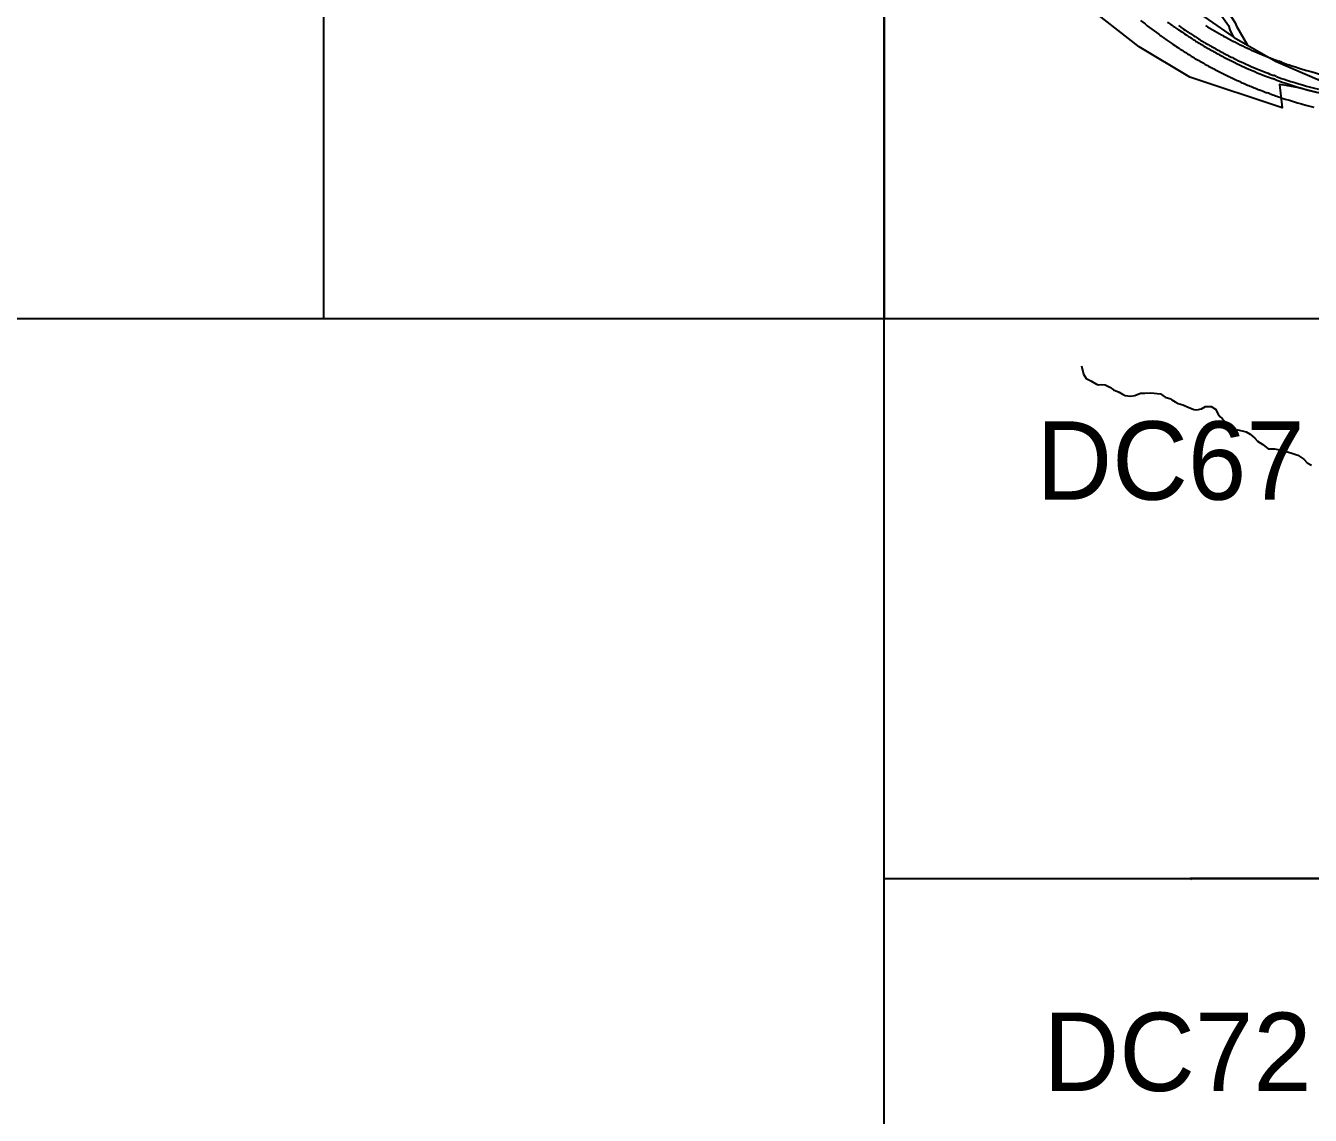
# Model space of a CAD drawing. Extents: x 547408 to 554234, y 1833375 to 1843904.
# Drawn here: x 549734 to 550880, y 1839289 to 1840261 of the extents above; entities that cross this region are included whole.
import ezdxf

# ---------------------------------------------------------------- set-up
doc = ezdxf.new("R2010")
doc.units = 0
for name, color, linetype in [('Level 10', 7, 'Continuous'), ('Level 30', 7, 'Continuous'), ('Level 31', 7, 'Continuous'), ('Level 52', 7, 'Continuous'), ('Level 62', 7, 'Continuous')]:
    doc.layers.add(name, color=color, linetype=linetype)

msp = doc.modelspace()

# ---------------------------------------------------------------- linework, layer by layer
at = {"layer": 'Level 10'}
for points in [[(550675.3, 1840353.2), (550692.2, 1840354.9), (550699.7, 1840354.2), (550706.3, 1840352.9), (550714.9, 1840348.8), (550723.9, 1840342.8), (550776, 1840306), (550783.1, 1840299.6), (550790.9, 1840292.8), (550797.4, 1840285.9), (550805.3, 1840276.6), (550813.3, 1840264.1), (550814.5, 1840261.1), (550824.3, 1840244.1)], [(550681.2, 1840346), (550684.4, 1840346.4), (550692, 1840347.2), (550698.9, 1840346.6), (550704.2, 1840345.2), (550711.2, 1840342.2), (550720.1, 1840336.7), (550771.8, 1840299.6), (550777.6, 1840294.6), (550785.8, 1840287.1), (550792.3, 1840281.4), (550800.1, 1840272.2), (550807.5, 1840261.6), (550808.5, 1840257.9), (550811.6, 1840251.5)], [(550681.2, 1840346), (550698.7, 1840339.7), (550727.7, 1840320.2), (550741.9, 1840302.4), (550767.1, 1840282.6), (550811.6, 1840251.5)], [(550824.3, 1840244.1), (550849.3, 1840229.7), (550888.8, 1840212.9), (550891.5, 1840224.6), (550891.9, 1840226.6), (550904.4, 1840223.4), (550902.9, 1840218.2), (550900.5, 1840209.9), (550945.1, 1840203.5), (550945.3, 1840203.5), (550943.3, 1840195.5), (550941.5, 1840188), (550934.2, 1840189.9), (550905.9, 1840197), (550868.7, 1840206.3), (550860.4, 1840207.7), (550852.9, 1840208.9), (550855.4, 1840188.1), (550773, 1840215.4), (550727.6, 1840242.6), (550677.4, 1840282)], [(550767.1, 1840282.6), (550811.6, 1840251.5), (550812.4, 1840251), (550824.3, 1840244.1)], [(550811.6, 1840251.5), (550812.4, 1840251), (550824.3, 1840244.1)], [(550824.3, 1840244.1), (550849.3, 1840229.7), (550888.8, 1840212.9), (550891.9, 1840226.6), (550904.4, 1840223.4), (550900.5, 1840209.9), (550945.1, 1840203.5), (550945.3, 1840203.5)]]:
    msp.add_lwpolyline(points, dxfattribs=at)
at = {"layer": 'Level 30'}
for centre, radius, start, end in [((551156.1, 1840815.9), 696.2, 232.1547, 233.8259), ((551015.3, 1840623.3), 444.2, 233.8259, 235.0974), ((550993.5, 1840592.1), 406.1, 235.0974, 235.6579), ((550993.5, 1840592.1), 403.1, 235.0974, 235.6579), ((550974.9, 1840564.9), 373.2, 235.6579, 236.6243), ((550974.9, 1840564.9), 370.2, 235.6579, 236.6243), ((550976.8, 1840567.2), 359.7, 238.1122, 239.6188), ((550982.3, 1840576.6), 370.5, 239.6188, 241.0896), ((551015.3, 1840623.3), 457.7, 233.8259, 235.0974), ((550993.5, 1840592.1), 419.6, 235.0974, 235.6579), ((550974.9, 1840564.9), 386.7, 235.6579, 236.6243), ((550982.5, 1840576.4), 386.9, 236.6243, 238.1122), ((550982.5, 1840576.4), 383.9, 236.6243, 238.1122), ((550976.8, 1840567.2), 376.2, 238.1122, 239.6188), ((550976.8, 1840567.2), 373.2, 238.1122, 239.6188), ((550982.3, 1840576.6), 384, 239.6188, 241.0896), ((550977, 1840567.1), 359.7, 241.0896, 242.5976), ((550982, 1840576.6), 370.4, 242.5976, 244.0957), ((550982.5, 1840576.4), 400.4, 236.6243, 238.1122), ((550976.8, 1840567.2), 389.7, 238.1122, 239.6188), ((550982.3, 1840576.6), 387, 239.6188, 241.0896), ((550977, 1840567.1), 376.2, 241.0896, 242.5976), ((550977, 1840567.1), 373.2, 241.0896, 242.5976), ((550982, 1840576.6), 383.9, 242.5976, 244.0957), ((550977.3, 1840566.9), 359.6, 244.0957, 245.587), ((550981.8, 1840576.8), 370.5, 245.587, 247.0507), ((550977.5, 1840566.9), 359.7, 247.0507, 248.5585), ((550982.3, 1840576.6), 400.5, 239.6188, 241.0896), ((550977, 1840567.1), 389.7, 241.0896, 242.5976), ((550982, 1840576.6), 386.9, 242.5976, 244.0957), ((550977.3, 1840566.9), 376.1, 244.0957, 245.587), ((550977.3, 1840566.9), 373.1, 244.0957, 245.587), ((550981.8, 1840576.8), 387, 245.587, 247.0507), ((550981.8, 1840576.8), 384, 245.587, 247.0507), ((550977.5, 1840566.9), 373.2, 247.0507, 248.5585), ((550965.1, 1840535.3), 325.7, 248.5585, 249.7432), ((550654, 1839692.3), 572.9, 69.476, 69.7432), ((550924.3, 1840413.4), 197.2, 249.394, 252.1441), ((550995, 1840624.7), 420, 251.8035, 255.6895), ((550982, 1840576.6), 400.4, 242.5976, 244.0957), ((550977.3, 1840566.9), 389.6, 244.0957, 245.587), ((550981.8, 1840576.8), 400.5, 245.587, 247.0507), ((550977.5, 1840566.9), 376.2, 247.0507, 248.5585), ((550965.1, 1840535.3), 342.2, 248.5585, 249.7432), ((550965.1, 1840535.3), 339.2, 248.5585, 249.7432), ((550654, 1839692.3), 556.4, 69.4772, 69.7432), ((550654, 1839692.3), 559.4, 69.477, 69.7432), ((550924.3, 1840413.4), 213.7, 249.3972, 252.1308), ((550924.3, 1840413.4), 210.7, 249.3967, 252.1331), ((550994.9, 1840624.6), 433.4, 251.8083, 255.6891), ((550977.5, 1840566.9), 389.7, 247.0507, 248.5585), ((550965.1, 1840535.3), 355.7, 248.5585, 249.7432), ((550654, 1839692.3), 542.9, 69.4782, 69.7432), ((550924.3, 1840413.4), 227.2, 249.3997, 252.1212), ((550994.9, 1840624.6), 436.4, 251.8093, 255.689), ((550994.9, 1840624.5), 449.8, 251.8137, 255.6886)]:
    msp.add_arc(centre, radius, start, end, dxfattribs=at)
at = {"layer": 'Level 31'}
msp.add_lwpolyline([(550676.3, 1839957.7), (550678.1, 1839950.3), (550680.3, 1839946.4), (550684.7, 1839944.3), (550689.5, 1839941.4), (550691.3, 1839940.9), (550694.1, 1839941), (550697.5, 1839940.7), (550701.4, 1839938.7), (550704.8, 1839936.3), (550710, 1839934.1), (550712.9, 1839932.5), (550715.2, 1839931.2), (550720.1, 1839930.6), (550723.8, 1839931.3), (550728.9, 1839933.2), (550732.7, 1839933.3), (550738.1, 1839933.5), (550746.7, 1839932.6), (550750.8, 1839929.8), (550755.9, 1839928.2), (550756.9, 1839927.3), (550759.7, 1839925.7), (550762.4, 1839924.2), (550766.6, 1839922.8), (550771.5, 1839920.9), (550776.6, 1839918.8), (550779.2, 1839918.6), (550783.2, 1839919.3), (550787, 1839921.3), (550792, 1839921.4), (550795.9, 1839919.2), (550798.2, 1839914.5), (550799.7, 1839912.6), (550801.7, 1839910.6), (550804.8, 1839907), (550811.5, 1839901.1), (550813.1, 1839900.3), (550815.7, 1839900.7), (550823.1, 1839898.8), (550826.9, 1839896.7), (550830.9, 1839893.2), (550833.4, 1839890.6), (550838, 1839887.4), (550842.9, 1839883.7), (550845.3, 1839883.6), (550848.6, 1839883.7), (550855.6, 1839882.2), (550863.2, 1839880.2), (550869.4, 1839878), (550874.7, 1839874.3), (550877.8, 1839871), (550881.5, 1839869.1)], dxfattribs=at)
at = {"layer": 'Level 52'}
msp.add_line((551000, 1839500), (550773.2, 1839500), dxfattribs=at)
for points in [[(550500, 1840458.1), (550500, 1840000)], [(550500, 1840000), (550895.9, 1840000)], [(550773.2, 1839500), (550774.8, 1839499.4)]]:
    msp.add_lwpolyline(points, dxfattribs=at)
at = {"layer": 'Level 62'}
for p, q in [((550000, 1840000), (550000, 1842500)), ((550500, 1839000), (550500, 1842000)), ((549500, 1840000), (553000, 1840000)), ((550500, 1839500), (553000, 1839500))]:
    msp.add_line(p, q, dxfattribs=at)

# ---------------------------------------------------------------- texts
for s, p in [('DC67', (550636, 1839838.2)), ('DC72', (550642.3, 1839310.2))]:
    msp.add_text(s, height=70, dxfattribs=at).set_placement(p)

doc.saveas('drawing.dxf')
